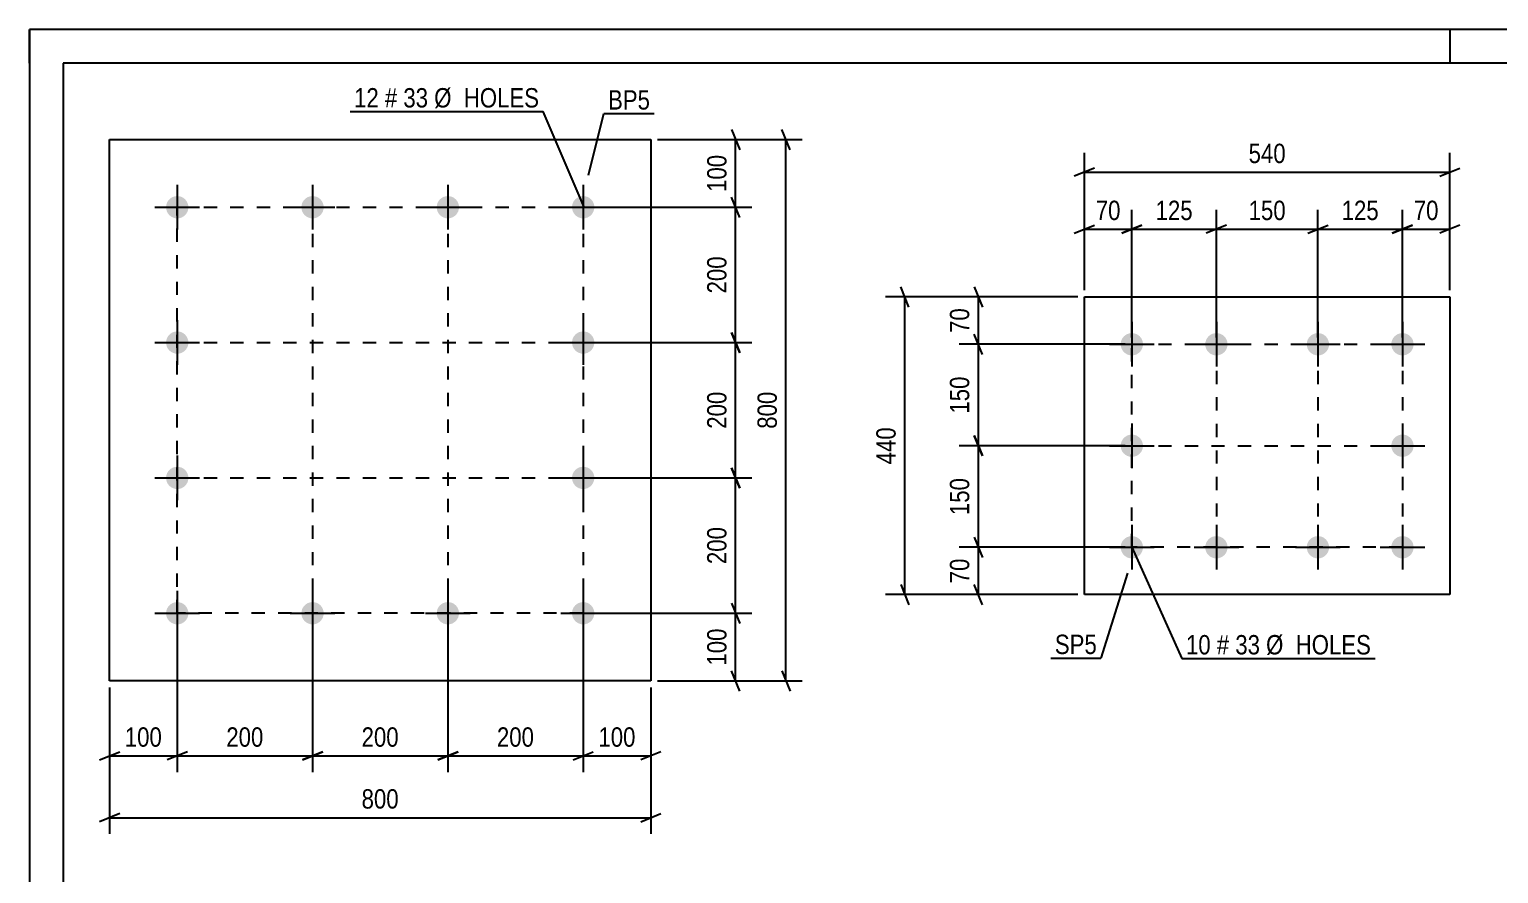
# Model space of a CAD drawing. Header units: millimetres. Extents: x 0 to 420, y 0 to 297.
# Drawn here: x 0 to 217.1, y 172.2 to 297 of the extents above; entities that cross this region are included whole.
import ezdxf

# ---------------------------------------------------------------- set-up
doc = ezdxf.new("R2010")
doc.units = ezdxf.units.MM
doc.linetypes.add('DXK_LINE_DOT2', pattern=[3.9198, 1.9599, -1.9599])
doc.styles.add('Arial Narrow', font='ARIALN.TTF', dxfattribs={"height": 0.2})

# ---------------------------------------------------------------- blocks, each defined once
blk = doc.blocks.new('Unknown-284858884-1134')
at = {"color": 5, "linetype": 'Continuous'}
for p, q in [((420, 297), (0, 297)), ((0, 297), (0, 0)), ((0, 292), (0, 297)), ((210, 292), (210, 297)), ((415, 292), (5, 292)), ((5, 292), (5, 5))]:
    blk.add_line(p, q, dxfattribs=at)
blk = doc.blocks.new('Part-284858884-6882 - 6881')
at = {"color": 2, "linetype": 'Continuous'}
for p, q in [((11.85, 200.72), (11.85, 280.72)), ((11.85, 280.72), (91.85, 280.72)), ((91.85, 280.72), (91.85, 200.72)), ((91.85, 200.72), (11.85, 200.72))]:
    blk.add_line(p, q, dxfattribs=at)
blk = doc.blocks.new('Bolt-284858884-6883 - 6881')
at = {"linetype": 'Continuous'}
for points in [[(21.85, 272.37, -1), (21.85, 269.07, -1)], [(41.85, 272.37, -1), (41.85, 269.07, -1)], [(61.85, 272.37, -1), (61.85, 269.07, -1)], [(81.85, 272.37, -1), (81.85, 269.07, -1)], [(21.85, 252.37, -1), (21.85, 249.07, -1)], [(81.85, 252.37, -1), (81.85, 249.07, -1)], [(21.85, 232.37, -1), (21.85, 229.07, -1)], [(81.85, 232.37, -1), (81.85, 229.07, -1)], [(21.85, 212.37, -1), (21.85, 209.07, -1)], [(41.85, 212.37, -1), (41.85, 209.07, -1)], [(61.85, 212.37, -1), (61.85, 209.07, -1)], [(81.85, 212.37, -1), (81.85, 209.07, -1)]]:
    blk.add_hatch(color=1, dxfattribs=at).paths.add_polyline_path(points)
at = {"color": 1, "linetype": 'Continuous'}
for p, q in [((21.85, 274.02), (21.85, 267.42)), ((41.85, 274.02), (41.85, 267.42)), ((61.85, 274.02), (61.85, 267.42)), ((81.85, 274.02), (81.85, 267.42)), ((18.55, 270.72), (25.15, 270.72)), ((38.55, 270.72), (45.15, 270.72)), ((58.55, 270.72), (65.15, 270.72)), ((78.55, 270.72), (85.15, 270.72)), ((21.85, 254.02), (21.85, 247.42)), ((81.85, 254.02), (81.85, 247.42)), ((18.55, 250.72), (25.15, 250.72)), ((78.55, 250.72), (85.15, 250.72)), ((21.85, 234.02), (21.85, 227.42)), ((81.85, 234.02), (81.85, 227.42)), ((18.55, 230.72), (25.15, 230.72)), ((78.55, 230.72), (85.15, 230.72)), ((21.85, 214.02), (21.85, 207.42)), ((41.85, 214.02), (41.85, 207.42)), ((61.85, 214.02), (61.85, 207.42)), ((81.85, 214.02), (81.85, 207.42)), ((18.55, 210.72), (25.15, 210.72)), ((38.55, 210.72), (45.15, 210.72)), ((58.55, 210.72), (65.15, 210.72)), ((78.55, 210.72), (85.15, 210.72))]:
    blk.add_line(p, q, dxfattribs=at)
blk = doc.blocks.new('Part-284858884-6935 - 6934')
at = {"color": 2, "linetype": 'Continuous'}
for p, q in [((155.94, 213.47), (155.94, 257.47)), ((155.94, 257.47), (209.94, 257.47)), ((209.94, 257.47), (209.94, 213.47)), ((209.94, 213.47), (155.94, 213.47))]:
    blk.add_line(p, q, dxfattribs=at)
blk = doc.blocks.new('Bolt-284858884-6936 - 6934')
at = {"linetype": 'Continuous'}
for points in [[(162.94, 252.12, -1), (162.94, 248.82, -1)], [(175.44, 252.12, -1), (175.44, 248.82, -1)], [(190.44, 252.12, -1), (190.44, 248.82, -1)], [(202.94, 252.12, -1), (202.94, 248.82, -1)], [(162.94, 237.12, -1), (162.94, 233.82, -1)], [(202.94, 237.12, -1), (202.94, 233.82, -1)], [(162.94, 222.12, -1), (162.94, 218.82, -1)], [(175.44, 222.12, -1), (175.44, 218.82, -1)], [(190.44, 222.12, -1), (190.44, 218.82, -1)], [(202.94, 222.12, -1), (202.94, 218.82, -1)]]:
    blk.add_hatch(color=1, dxfattribs=at).paths.add_polyline_path(points)
at = {"color": 1, "linetype": 'Continuous'}
for p, q in [((162.94, 253.77), (162.94, 247.17)), ((175.44, 253.77), (175.44, 247.17)), ((190.44, 253.77), (190.44, 247.17)), ((202.94, 253.77), (202.94, 247.17)), ((159.64, 250.47), (166.24, 250.47)), ((172.14, 250.47), (178.74, 250.47)), ((187.14, 250.47), (193.74, 250.47)), ((199.64, 250.47), (206.24, 250.47)), ((162.94, 238.77), (162.94, 232.17)), ((202.94, 238.77), (202.94, 232.17)), ((159.64, 235.47), (166.24, 235.47)), ((199.64, 235.47), (206.24, 235.47)), ((162.94, 223.77), (162.94, 217.17)), ((175.44, 223.77), (175.44, 217.17)), ((190.44, 223.77), (190.44, 217.17)), ((202.94, 223.77), (202.94, 217.17)), ((159.64, 220.47), (166.24, 220.47)), ((172.14, 220.47), (178.74, 220.47)), ((187.14, 220.47), (193.74, 220.47)), ((199.64, 220.47), (206.24, 220.47))]:
    blk.add_line(p, q, dxfattribs=at)
blk = doc.blocks.new('Rectangle-284858884-8674 - 6881')
at = {"color": 1, "linetype": 'DXK_LINE_DOT2'}
blk.add_lwpolyline([(21.85, 270.72), (81.85, 270.72), (81.85, 210.72), (21.85, 210.72), (21.85, 270.72)], close=True, dxfattribs=at)
blk = doc.blocks.new('Rectangle-284858884-8713 - 6934')
at = {"color": 1, "linetype": 'DXK_LINE_DOT2'}
blk.add_lwpolyline([(162.94, 250.47), (202.94, 250.47), (202.94, 220.47), (162.94, 220.47), (162.94, 250.47)], close=True, dxfattribs=at)
blk = doc.blocks.new('Line-284858884-8685 - 6881')
at = {"color": 1, "linetype": 'DXK_LINE_DOT2'}
blk.add_line((41.85, 270.72), (41.85, 210.72), dxfattribs=at)
blk = doc.blocks.new('Line-284858884-8743 - 6934')
at = {"color": 1, "linetype": 'DXK_LINE_DOT2'}
blk.add_line((162.94, 235.47), (202.94, 235.47), dxfattribs=at)
blk = doc.blocks.new('Line-284858884-8692 - 6881')
at = {"color": 1, "linetype": 'DXK_LINE_DOT2'}
blk.add_line((61.85, 270.72), (61.85, 210.72), dxfattribs=at)
blk = doc.blocks.new('Line-284858884-8750 - 6934')
at = {"color": 1, "linetype": 'DXK_LINE_DOT2'}
blk.add_line((175.44, 250.47), (175.44, 220.47), dxfattribs=at)
blk = doc.blocks.new('Line-284858884-8699 - 6881')
at = {"color": 1, "linetype": 'DXK_LINE_DOT2'}
blk.add_line((21.85, 250.72), (81.85, 250.72), dxfattribs=at)
blk = doc.blocks.new('Line-284858884-8757 - 6934')
at = {"color": 1, "linetype": 'DXK_LINE_DOT2'}
blk.add_line((190.44, 250.47), (190.44, 220.47), dxfattribs=at)
blk = doc.blocks.new('Line-284858884-8706 - 6881')
at = {"color": 1, "linetype": 'DXK_LINE_DOT2'}
blk.add_line((21.85, 230.72), (81.85, 230.72), dxfattribs=at)
blk = doc.blocks.new('StraightDimension-284858884-7095 - 6881')
at = {"color": 7, "linetype": 'Continuous'}
for p, q in [((81.85, 209.72), (81.85, 187.24)), ((91.85, 199.72), (91.85, 187.24)), ((80.35, 189.04), (83.35, 190.24)), ((81.85, 189.64), (91.85, 189.64)), ((93.35, 190.24), (90.35, 189.04))]:
    blk.add_line(p, q, dxfattribs=at)
at = {"color": 0}
blk.add_wipeout([(90.19, 190.39), (90.19, 194.59), (83.5, 194.59), (83.5, 190.39)], dxfattribs=at)
at = {"color": 3, "style": 'Arial Narrow'}
blk.add_text('100', height=2.863, dxfattribs=at).set_placement((84.1, 190.99))
blk = doc.blocks.new('StraightDimension-284858884-7091 - 6881')
at = {"color": 7, "linetype": 'Continuous'}
for p, q in [((92.85, 280.72), (114.22, 280.72)), ((112.42, 279.22), (111.22, 282.22)), ((111.82, 200.72), (111.82, 280.72)), ((111.22, 202.22), (112.42, 199.22)), ((92.85, 200.72), (114.22, 200.72))]:
    blk.add_line(p, q, dxfattribs=at)
at = {"color": 0}
blk.add_wipeout([(111.07, 244.06), (106.87, 244.06), (106.87, 237.38), (111.07, 237.38)], dxfattribs=at)
at = {"color": 3, "style": 'Arial Narrow'}
blk.add_text('800', height=2.863, rotation=90.0002, dxfattribs=at).set_placement((110.47, 237.98))
blk = doc.blocks.new('StraightDimension-284858884-7071 - 6881')
at = {"color": 7, "linetype": 'Continuous'}
for p, q in [((92.85, 280.72), (106.78, 280.72)), ((103.78, 282.22), (104.98, 279.22)), ((104.38, 270.72), (104.38, 280.72)), ((104.98, 269.22), (103.78, 272.22)), ((82.85, 270.72), (106.78, 270.72))]:
    blk.add_line(p, q, dxfattribs=at)
at = {"color": 0}
blk.add_wipeout([(103.63, 279.06), (99.43, 279.06), (99.43, 272.38), (103.63, 272.38)], dxfattribs=at)
at = {"color": 3, "style": 'Arial Narrow'}
blk.add_text('100', height=2.863, rotation=90.0002, dxfattribs=at).set_placement((103.03, 272.98))
blk = doc.blocks.new('StraightDimension-284858884-7072 - 6881')
at = {"color": 7, "linetype": 'Continuous'}
for p, q in [((104.98, 269.22), (103.78, 272.22)), ((82.85, 270.72), (106.78, 270.72)), ((104.38, 250.72), (104.38, 270.72)), ((103.78, 252.22), (104.98, 249.22)), ((82.85, 250.72), (106.78, 250.72))]:
    blk.add_line(p, q, dxfattribs=at)
at = {"color": 0}
blk.add_wipeout([(103.63, 264.06), (99.43, 264.06), (99.43, 257.38), (103.63, 257.38)], dxfattribs=at)
at = {"color": 3, "style": 'Arial Narrow'}
blk.add_text('200', height=2.863, rotation=90.0002, dxfattribs=at).set_placement((103.03, 257.98))
blk = doc.blocks.new('StraightDimension-284858884-7073 - 6881')
at = {"color": 7, "linetype": 'Continuous'}
for p, q in [((104.98, 249.22), (103.78, 252.22)), ((82.85, 250.72), (106.78, 250.72)), ((104.38, 230.72), (104.38, 250.72)), ((82.85, 230.72), (106.78, 230.72)), ((103.78, 232.22), (104.98, 229.22))]:
    blk.add_line(p, q, dxfattribs=at)
at = {"color": 0}
blk.add_wipeout([(103.63, 244.06), (99.43, 244.06), (99.43, 237.38), (103.63, 237.38)], dxfattribs=at)
at = {"color": 3, "style": 'Arial Narrow'}
blk.add_text('200', height=2.863, rotation=90.0002, dxfattribs=at).set_placement((103.03, 237.98))
blk = doc.blocks.new('StraightDimension-284858884-7074 - 6881')
at = {"color": 7, "linetype": 'Continuous'}
for p, q in [((82.85, 230.72), (106.78, 230.72)), ((104.98, 229.22), (103.78, 232.22)), ((104.38, 210.72), (104.38, 230.72)), ((82.85, 210.72), (106.78, 210.72)), ((103.78, 212.22), (104.98, 209.22))]:
    blk.add_line(p, q, dxfattribs=at)
at = {"color": 0}
blk.add_wipeout([(103.63, 224.06), (99.43, 224.06), (99.43, 217.38), (103.63, 217.38)], dxfattribs=at)
at = {"color": 3, "style": 'Arial Narrow'}
blk.add_text('200', height=2.863, rotation=90.0002, dxfattribs=at).set_placement((103.03, 217.98))
blk = doc.blocks.new('StraightDimension-284858884-7075 - 6881')
at = {"color": 7, "linetype": 'Continuous'}
for p, q in [((82.85, 210.72), (106.78, 210.72)), ((103.78, 212.22), (104.98, 209.22)), ((104.38, 200.72), (104.38, 210.72)), ((104.98, 199.22), (103.78, 202.22)), ((92.85, 200.72), (106.78, 200.72))]:
    blk.add_line(p, q, dxfattribs=at)
at = {"color": 0}
blk.add_wipeout([(103.63, 209.06), (99.43, 209.06), (99.43, 202.38), (103.63, 202.38)], dxfattribs=at)
at = {"color": 3, "style": 'Arial Narrow'}
blk.add_text('100', height=2.863, rotation=90.0002, dxfattribs=at).set_placement((103.03, 202.98))
blk = doc.blocks.new('StraightDimension-284858884-7096 - 6881')
at = {"color": 7, "linetype": 'Continuous'}
for p, q in [((61.85, 209.72), (61.85, 187.24)), ((81.85, 209.72), (81.85, 187.24)), ((63.35, 190.24), (60.35, 189.04)), ((61.85, 189.64), (81.85, 189.64)), ((80.35, 189.04), (83.35, 190.24))]:
    blk.add_line(p, q, dxfattribs=at)
at = {"color": 0}
blk.add_wipeout([(75.19, 190.39), (75.19, 194.59), (68.5, 194.59), (68.5, 190.39)], dxfattribs=at)
at = {"color": 3, "style": 'Arial Narrow'}
blk.add_text('200', height=2.863, dxfattribs=at).set_placement((69.1, 190.99))
blk = doc.blocks.new('StraightDimension-284858884-7097 - 6881')
at = {"color": 7, "linetype": 'Continuous'}
for p, q in [((41.85, 209.72), (41.85, 187.24)), ((61.85, 209.72), (61.85, 187.24)), ((43.35, 190.24), (40.35, 189.04)), ((41.85, 189.64), (61.85, 189.64)), ((60.35, 189.04), (63.35, 190.24))]:
    blk.add_line(p, q, dxfattribs=at)
at = {"color": 0}
blk.add_wipeout([(55.19, 190.39), (55.19, 194.59), (48.5, 194.59), (48.5, 190.39)], dxfattribs=at)
at = {"color": 3, "style": 'Arial Narrow'}
blk.add_text('200', height=2.863, dxfattribs=at).set_placement((49.1, 190.99))
blk = doc.blocks.new('StraightDimension-284858884-7098 - 6881')
at = {"color": 7, "linetype": 'Continuous'}
for p, q in [((21.85, 209.72), (21.85, 187.24)), ((41.85, 209.72), (41.85, 187.24)), ((23.35, 190.24), (20.35, 189.04)), ((21.85, 189.64), (41.85, 189.64)), ((40.35, 189.04), (43.35, 190.24))]:
    blk.add_line(p, q, dxfattribs=at)
at = {"color": 0}
blk.add_wipeout([(35.19, 190.39), (35.19, 194.59), (28.5, 194.59), (28.5, 190.39)], dxfattribs=at)
at = {"color": 3, "style": 'Arial Narrow'}
blk.add_text('200', height=2.863, dxfattribs=at).set_placement((29.1, 190.99))
blk = doc.blocks.new('StraightDimension-284858884-7099 - 6881')
at = {"color": 7, "linetype": 'Continuous'}
for p, q in [((21.85, 209.72), (21.85, 187.24)), ((11.85, 199.72), (11.85, 187.24)), ((10.35, 189.04), (13.35, 190.24)), ((11.85, 189.64), (21.85, 189.64)), ((23.35, 190.24), (20.35, 189.04))]:
    blk.add_line(p, q, dxfattribs=at)
at = {"color": 0}
blk.add_wipeout([(20.19, 190.39), (20.19, 194.59), (13.5, 194.59), (13.5, 190.39)], dxfattribs=at)
at = {"color": 3, "style": 'Arial Narrow'}
blk.add_text('100', height=2.863, dxfattribs=at).set_placement((14.1, 190.99))
blk = doc.blocks.new('StraightDimension-284858884-7115 - 6881')
at = {"color": 7, "linetype": 'Continuous'}
for p, q in [((11.85, 199.72), (11.85, 178.1)), ((91.85, 199.72), (91.85, 178.1)), ((13.35, 181.1), (10.35, 179.9)), ((11.85, 180.5), (91.85, 180.5)), ((90.35, 179.9), (93.35, 181.1))]:
    blk.add_line(p, q, dxfattribs=at)
at = {"color": 0}
blk.add_wipeout([(55.19, 181.25), (55.19, 185.45), (48.5, 185.45), (48.5, 181.25)], dxfattribs=at)
at = {"color": 3, "style": 'Arial Narrow'}
blk.add_text('800', height=2.863, dxfattribs=at).set_placement((49.1, 181.85))
blk = doc.blocks.new('StraightDimension-284858884-7219 - 6934')
at = {"color": 7, "linetype": 'Continuous'}
for p, q in [((139.66, 258.97), (140.86, 255.97)), ((154.94, 257.47), (137.41, 257.47)), ((140.26, 250.47), (140.26, 257.47)), ((140.86, 248.97), (139.66, 251.97)), ((161.94, 250.47), (137.41, 250.47))]:
    blk.add_line(p, q, dxfattribs=at)
at = {"color": 0}
blk.add_wipeout([(139.51, 256.39), (135.31, 256.39), (135.31, 251.54), (139.51, 251.54)], dxfattribs=at)
at = {"color": 3, "style": 'Arial Narrow'}
blk.add_text('70', height=2.863, rotation=90.0002, dxfattribs=at).set_placement((138.91, 252.14))
blk = doc.blocks.new('StraightDimension-284858884-7220 - 6934')
at = {"color": 7, "linetype": 'Continuous'}
for p, q in [((140.86, 248.97), (139.66, 251.97)), ((161.94, 250.47), (137.41, 250.47)), ((140.26, 235.47), (140.26, 250.47)), ((139.66, 236.97), (140.86, 233.97)), ((161.94, 235.47), (137.41, 235.47))]:
    blk.add_line(p, q, dxfattribs=at)
at = {"color": 0}
blk.add_wipeout([(139.51, 246.31), (135.31, 246.31), (135.31, 239.62), (139.51, 239.62)], dxfattribs=at)
at = {"color": 3, "style": 'Arial Narrow'}
blk.add_text('150', height=2.863, rotation=90.0002, dxfattribs=at).set_placement((138.91, 240.22))
blk = doc.blocks.new('StraightDimension-284858884-7221 - 6934')
at = {"color": 7, "linetype": 'Continuous'}
for p, q in [((140.86, 233.97), (139.66, 236.97)), ((161.94, 235.47), (137.41, 235.47)), ((140.26, 220.47), (140.26, 235.47)), ((139.66, 221.97), (140.86, 218.97)), ((161.94, 220.47), (137.41, 220.47))]:
    blk.add_line(p, q, dxfattribs=at)
at = {"color": 0}
blk.add_wipeout([(139.51, 231.31), (135.31, 231.31), (135.31, 224.62), (139.51, 224.62)], dxfattribs=at)
at = {"color": 3, "style": 'Arial Narrow'}
blk.add_text('150', height=2.863, rotation=90.0002, dxfattribs=at).set_placement((138.91, 225.22))
blk = doc.blocks.new('StraightDimension-284858884-7222 - 6934')
at = {"color": 7, "linetype": 'Continuous'}
for p, q in [((139.66, 221.97), (140.86, 218.97)), ((161.94, 220.47), (137.41, 220.47)), ((140.26, 213.47), (140.26, 220.47)), ((154.94, 213.47), (137.41, 213.47)), ((140.86, 211.97), (139.66, 214.97))]:
    blk.add_line(p, q, dxfattribs=at)
at = {"color": 0}
blk.add_wipeout([(139.51, 219.39), (135.31, 219.39), (135.31, 214.54), (139.51, 214.54)], dxfattribs=at)
at = {"color": 3, "style": 'Arial Narrow'}
blk.add_text('70', height=2.863, rotation=90.0002, dxfattribs=at).set_placement((138.91, 215.14))
blk = doc.blocks.new('StraightDimension-284858884-7235 - 6934')
at = {"color": 7, "linetype": 'Continuous'}
for p, q in [((129.98, 255.97), (128.78, 258.97)), ((154.94, 257.47), (126.53, 257.47)), ((129.38, 213.47), (129.38, 257.47)), ((154.94, 213.47), (126.53, 213.47)), ((128.78, 214.97), (129.98, 211.97))]:
    blk.add_line(p, q, dxfattribs=at)
at = {"color": 0}
blk.add_wipeout([(128.63, 238.81), (124.43, 238.81), (124.43, 232.12), (128.63, 232.12)], dxfattribs=at)
at = {"color": 3, "style": 'Arial Narrow'}
blk.add_text('440', height=2.863, rotation=90.0002, dxfattribs=at).set_placement((128.03, 232.72))
blk = doc.blocks.new('StraightDimension-284858884-7239 - 6934')
at = {"color": 7, "linetype": 'Continuous'}
for p, q in [((202.94, 251.47), (202.94, 270.32)), ((209.94, 258.47), (209.94, 270.32)), ((201.44, 266.87), (204.44, 268.07)), ((202.94, 267.47), (209.94, 267.47)), ((211.44, 268.07), (208.44, 266.87))]:
    blk.add_line(p, q, dxfattribs=at)
at = {"color": 0}
blk.add_wipeout([(208.87, 268.22), (208.87, 272.42), (204.01, 272.42), (204.01, 268.22)], dxfattribs=at)
at = {"color": 3, "style": 'Arial Narrow'}
blk.add_text('70', height=2.863, dxfattribs=at).set_placement((204.61, 268.82))
blk = doc.blocks.new('StraightDimension-284858884-7240 - 6934')
at = {"color": 7, "linetype": 'Continuous'}
for p, q in [((190.44, 251.47), (190.44, 270.32)), ((202.94, 251.47), (202.94, 270.32)), ((188.94, 266.87), (191.94, 268.07)), ((190.44, 267.47), (202.94, 267.47)), ((204.44, 268.07), (201.44, 266.87))]:
    blk.add_line(p, q, dxfattribs=at)
at = {"color": 0}
blk.add_wipeout([(200.03, 268.22), (200.03, 272.42), (193.35, 272.42), (193.35, 268.22)], dxfattribs=at)
at = {"color": 3, "style": 'Arial Narrow'}
blk.add_text('125', height=2.863, dxfattribs=at).set_placement((193.95, 268.82))
blk = doc.blocks.new('StraightDimension-284858884-7241 - 6934')
at = {"color": 7, "linetype": 'Continuous'}
for p, q in [((175.44, 251.47), (175.44, 270.32)), ((190.44, 251.47), (190.44, 270.32)), ((176.94, 268.07), (173.94, 266.87)), ((175.44, 267.47), (190.44, 267.47)), ((188.94, 266.87), (191.94, 268.07))]:
    blk.add_line(p, q, dxfattribs=at)
at = {"color": 0}
blk.add_wipeout([(186.28, 268.22), (186.28, 272.42), (179.6, 272.42), (179.6, 268.22)], dxfattribs=at)
at = {"color": 3, "style": 'Arial Narrow'}
blk.add_text('150', height=2.863, dxfattribs=at).set_placement((180.2, 268.82))
blk = doc.blocks.new('StraightDimension-284858884-7242 - 6934')
at = {"color": 7, "linetype": 'Continuous'}
for p, q in [((162.94, 251.47), (162.94, 270.32)), ((175.44, 251.47), (175.44, 270.32)), ((161.44, 266.87), (164.44, 268.07)), ((162.94, 267.47), (175.44, 267.47)), ((176.94, 268.07), (173.94, 266.87))]:
    blk.add_line(p, q, dxfattribs=at)
at = {"color": 0}
blk.add_wipeout([(172.53, 268.22), (172.53, 272.42), (165.85, 272.42), (165.85, 268.22)], dxfattribs=at)
at = {"color": 3, "style": 'Arial Narrow'}
blk.add_text('125', height=2.863, dxfattribs=at).set_placement((166.45, 268.82))
blk = doc.blocks.new('StraightDimension-284858884-7243 - 6934')
at = {"color": 7, "linetype": 'Continuous'}
for p, q in [((155.94, 258.47), (155.94, 270.32)), ((162.94, 251.47), (162.94, 270.32)), ((154.44, 266.87), (157.44, 268.07)), ((155.94, 267.47), (162.94, 267.47)), ((164.44, 268.07), (161.44, 266.87))]:
    blk.add_line(p, q, dxfattribs=at)
at = {"color": 0}
blk.add_wipeout([(161.87, 268.22), (161.87, 272.42), (157.01, 272.42), (157.01, 268.22)], dxfattribs=at)
at = {"color": 3, "style": 'Arial Narrow'}
blk.add_text('70', height=2.863, dxfattribs=at).set_placement((157.61, 268.82))
blk = doc.blocks.new('StraightDimension-284858884-7259 - 6934')
at = {"color": 7, "linetype": 'Continuous'}
for p, q in [((155.94, 258.47), (155.94, 278.74)), ((209.94, 258.47), (209.94, 278.74)), ((157.44, 276.49), (154.44, 275.29)), ((155.94, 275.89), (209.94, 275.89)), ((208.44, 275.29), (211.44, 276.49))]:
    blk.add_line(p, q, dxfattribs=at)
at = {"color": 0}
blk.add_wipeout([(186.28, 276.64), (186.28, 280.84), (179.6, 280.84), (179.6, 276.64)], dxfattribs=at)
at = {"color": 3, "style": 'Arial Narrow'}
blk.add_text('540', height=2.863, dxfattribs=at).set_placement((180.2, 277.24))
blk = doc.blocks.new('Mark-284858884-7362 - 6881')
at = {"color": 0}
blk.add_wipeout([(91.73, 285.15), (91.73, 288.15), (85.52, 288.15), (85.52, 285.15)], dxfattribs=at)
blk.add_wipeout([(91.73, 285.15), (91.73, 288.15), (85.52, 288.15), (85.52, 285.15)], dxfattribs=at)
at = {"color": 30, "linetype": 'Continuous'}
for p, q in [((82.62, 275.44), (84.92, 284.55)), ((84.92, 284.55), (92.33, 284.55))]:
    blk.add_line(p, q, dxfattribs=at)
at = {"color": 3, "style": 'Arial Narrow'}
blk.add_text('BP5', height=2.863, dxfattribs=at).set_placement((85.52, 285.15))
blk = doc.blocks.new('Mark-284858884-7365 - 6881')
at = {"color": 0}
blk.add_wipeout([(51.64, 285.46), (51.64, 288.46), (47.99, 288.46), (47.99, 285.46)], dxfattribs=at)
blk.add_wipeout([(51.64, 285.46), (51.64, 288.46), (47.99, 288.46), (47.99, 285.46)], dxfattribs=at)
blk.add_wipeout([(54.37, 285.46), (54.37, 288.46), (52.54, 288.46), (52.54, 285.46)], dxfattribs=at)
blk.add_wipeout([(54.37, 285.46), (54.37, 288.46), (52.54, 288.46), (52.54, 285.46)], dxfattribs=at)
at = {"color": 3, "style": 'Arial Narrow'}
blk.add_text('12', height=2.863, dxfattribs=at).set_placement((47.99, 285.46))
at = {"color": 0}
blk.add_wipeout([(58.93, 285.46), (58.93, 288.46), (55.27, 288.46), (55.27, 285.46)], dxfattribs=at)
blk.add_wipeout([(58.93, 285.46), (58.93, 288.46), (55.27, 288.46), (55.27, 285.46)], dxfattribs=at)
at = {"color": 3, "style": 'Arial Narrow'}
blk.add_text('#', height=2.86, dxfattribs=at).set_placement((52.54, 285.46))
at = {"color": 0}
blk.add_wipeout([(75.35, 285.46), (75.35, 288.46), (59.83, 288.46), (59.83, 285.46)], dxfattribs=at)
blk.add_wipeout([(75.35, 285.46), (75.35, 288.46), (59.83, 288.46), (59.83, 285.46)], dxfattribs=at)
at = {"color": 7, "linetype": 'Continuous'}
for p in [(47.39, 284.86), (81.98, 270.72)]:
    blk.add_line(p, (75.95, 284.86), dxfattribs=at)
at = {"color": 3, "style": 'Arial Narrow'}
for s, p in [('33', (55.27, 285.46)), ('Ø  HOLES', (59.83, 285.46))]:
    blk.add_text(s, height=2.863, dxfattribs=at).set_placement(p)
blk = doc.blocks.new('Mark-284858884-7377 - 6934')
at = {"color": 0}
blk.add_wipeout([(157.78, 204.69), (157.78, 207.69), (151.56, 207.69), (151.56, 204.69)], dxfattribs=at)
blk.add_wipeout([(157.78, 204.69), (157.78, 207.69), (151.56, 207.69), (151.56, 204.69)], dxfattribs=at)
at = {"color": 30, "linetype": 'Continuous'}
for p in [(162.32, 216.62), (150.96, 204.09)]:
    blk.add_line(p, (158.38, 204.09), dxfattribs=at)
at = {"color": 3, "style": 'Arial Narrow'}
blk.add_text('SP5', height=2.863, dxfattribs=at).set_placement((151.56, 204.69))
blk = doc.blocks.new('Mark-284858884-7380 - 6934')
at = {"color": 0}
blk.add_wipeout([(174.6, 204.63), (174.6, 207.63), (170.94, 207.63), (170.94, 204.63)], dxfattribs=at)
blk.add_wipeout([(174.6, 204.63), (174.6, 207.63), (170.94, 207.63), (170.94, 204.63)], dxfattribs=at)
at = {"color": 7, "linetype": 'Continuous'}
blk.add_line((162.94, 220.47), (170.34, 204.03), dxfattribs=at)
at = {"color": 0}
blk.add_wipeout([(177.33, 204.63), (177.33, 207.63), (175.5, 207.63), (175.5, 204.63)], dxfattribs=at)
blk.add_wipeout([(177.33, 204.63), (177.33, 207.63), (175.5, 207.63), (175.5, 204.63)], dxfattribs=at)
at = {"color": 3, "style": 'Arial Narrow'}
blk.add_text('10', height=2.863, dxfattribs=at).set_placement((170.94, 204.63))
at = {"color": 0}
blk.add_wipeout([(181.88, 204.63), (181.88, 207.63), (178.23, 207.63), (178.23, 204.63)], dxfattribs=at)
blk.add_wipeout([(181.88, 204.63), (181.88, 207.63), (178.23, 207.63), (178.23, 204.63)], dxfattribs=at)
at = {"color": 3, "style": 'Arial Narrow'}
blk.add_text('#', height=2.86, dxfattribs=at).set_placement((175.5, 204.63))
at = {"color": 0}
blk.add_wipeout([(198.31, 204.63), (198.31, 207.63), (182.78, 207.63), (182.78, 204.63)], dxfattribs=at)
blk.add_wipeout([(198.31, 204.63), (198.31, 207.63), (182.78, 207.63), (182.78, 204.63)], dxfattribs=at)
at = {"color": 7, "linetype": 'Continuous'}
blk.add_line((170.34, 204.03), (198.91, 204.03), dxfattribs=at)
at = {"color": 3, "style": 'Arial Narrow'}
for s, p in [('33', (178.23, 204.63)), ('Ø  HOLES', (182.78, 204.63))]:
    blk.add_text(s, height=2.863, dxfattribs=at).set_placement(p)

msp = doc.modelspace()

# ---------------------------------------------------------------- block references
for name in ['Unknown-284858884-1134', 'Part-284858884-6882 - 6881', 'Bolt-284858884-6883 - 6881', 'Rectangle-284858884-8674 - 6881', 'Line-284858884-8685 - 6881', 'Line-284858884-8692 - 6881', 'Part-284858884-6935 - 6934', 'Bolt-284858884-6936 - 6934', 'Line-284858884-8699 - 6881', 'Rectangle-284858884-8713 - 6934', 'Line-284858884-8750 - 6934', 'Line-284858884-8757 - 6934', 'Line-284858884-8743 - 6934', 'Line-284858884-8706 - 6881']:
    msp.add_blockref(name, (0, 0))

# ---------------------------------------------------------------- next in the draw order: block references
for name in ['StraightDimension-284858884-7239 - 6934', 'StraightDimension-284858884-7219 - 6934', 'StraightDimension-284858884-7095 - 6881']:
    msp.add_blockref(name, (0, 0))

# ---------------------------------------------------------------- next in the draw order: block references
for name in ['StraightDimension-284858884-7091 - 6881', 'StraightDimension-284858884-7240 - 6934', 'StraightDimension-284858884-7220 - 6934']:
    msp.add_blockref(name, (0, 0))

# ---------------------------------------------------------------- next in the draw order: block references
for name in ['StraightDimension-284858884-7071 - 6881', 'StraightDimension-284858884-7241 - 6934', 'StraightDimension-284858884-7221 - 6934']:
    msp.add_blockref(name, (0, 0))

# ---------------------------------------------------------------- next in the draw order: block references
for name in ['Mark-284858884-7362 - 6881', 'StraightDimension-284858884-7072 - 6881', 'StraightDimension-284858884-7242 - 6934', 'StraightDimension-284858884-7222 - 6934']:
    msp.add_blockref(name, (0, 0))

# ---------------------------------------------------------------- next in the draw order: block references
for name in ['Mark-284858884-7365 - 6881', 'StraightDimension-284858884-7235 - 6934', 'StraightDimension-284858884-7073 - 6881']:
    msp.add_blockref(name, (0, 0))

# ---------------------------------------------------------------- next in the draw order: block references
for name in ['StraightDimension-284858884-7243 - 6934', 'StraightDimension-284858884-7074 - 6881', 'Mark-284858884-7377 - 6934']:
    msp.add_blockref(name, (0, 0))

# ---------------------------------------------------------------- next in the draw order: block references
for name in ['StraightDimension-284858884-7259 - 6934', 'Mark-284858884-7380 - 6934', 'StraightDimension-284858884-7075 - 6881']:
    msp.add_blockref(name, (0, 0))

# ---------------------------------------------------------------- next in the draw order: block references
msp.add_blockref('StraightDimension-284858884-7096 - 6881', (0, 0))

# ---------------------------------------------------------------- next in the draw order: block references
msp.add_blockref('StraightDimension-284858884-7097 - 6881', (0, 0))

# ---------------------------------------------------------------- next in the draw order: block references
msp.add_blockref('StraightDimension-284858884-7098 - 6881', (0, 0))

# ---------------------------------------------------------------- next in the draw order: block references
msp.add_blockref('StraightDimension-284858884-7099 - 6881', (0, 0))

# ---------------------------------------------------------------- next in the draw order: block references
msp.add_blockref('StraightDimension-284858884-7115 - 6881', (0, 0))

doc.saveas('drawing.dxf')
